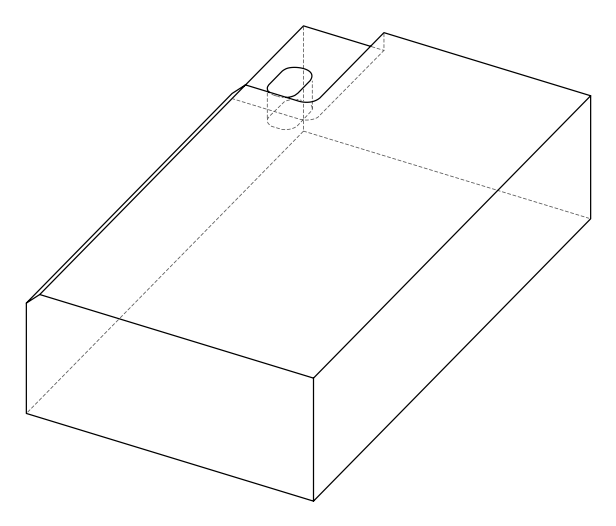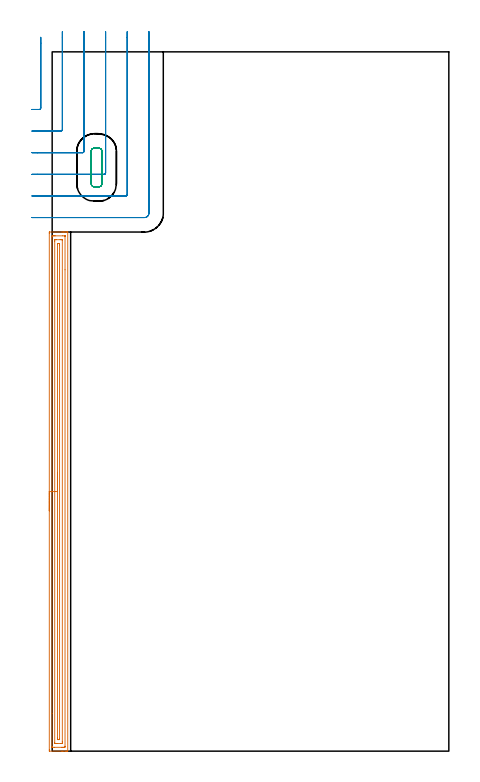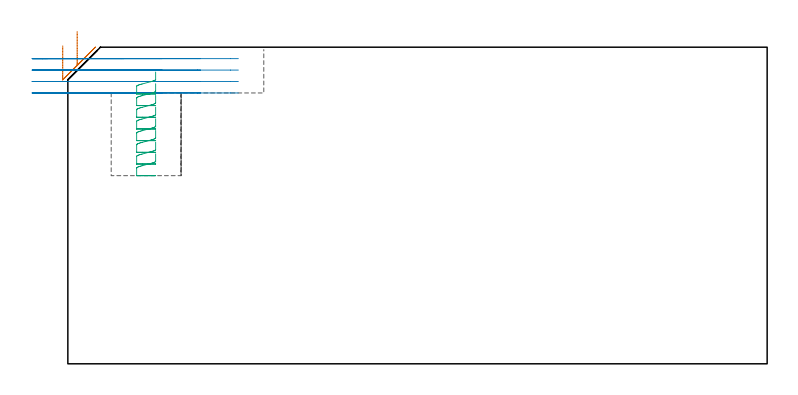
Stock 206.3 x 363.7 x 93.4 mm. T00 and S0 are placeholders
(PLAN: 3 operations, 1 tool changes, 15.8 min)
(1 AREA_MILL | FG_CHAMFER_SURFACE | UGT0205_001 | 8.84 min | 12706 mm3)
(2 MILL_CORNER_NOTCH_RECTANGULAR | CORNER_NOTCH_RECTANGULAR | UGT0201_133 | Follow Part, ap 3.75, ae 75% | 5.37 min | 72571 mm3)
(3 MILL_RECTANGULAR_POCKET | POCKET_RECTANGULAR_STRAIGHT | UGT0201_133 | Follow Part, ap 3.75, ae 75% | 1.6 min | 15873 mm3)
(TOOL UGT0205_001 | Chamfer Mill 20 x 3 x 45 deg. | D20 FL50 Z2)
(TOOL UGT0201_133 | Carbide End Mill 15.0 | D15 FL30 Z4)
(OP 1 AREA_MILL)
G17 G21 G94 G90
T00 M6
G54
G17 G0 G90 X-1.5 Y125. S1061 M3
G43 Z103.4 H0
Z93.8
G94 G1 Y125.038 Z92.928 F250.
Y125.152 Z92.064
Y125.341 Z91.212
Y125.603 Z90.38
Y125.937 Z89.574
Y126.34 Z88.8
Y126.808 Z88.064
Y127.34 Z87.372
Y127.929 Z86.729
Y128.572 Z86.14
Y129.264 Z85.608
Y130. Z85.14
Y130.774 Z84.737
Y131.58 Z84.403
Y132.412 Z84.141
Y133.264 Z83.952
Y134.128 Z83.838
Y135. Z83.8
Y269.388
X-1.495 Y269.871 Z83.803
X-1.492 Y269.99 Z83.806
X-1.368 Y270. Z83.929
X5.057 Z90.351
X5.609 Z90.906
X5.935 Z91.231
X6.487 Z91.783
X6.813 Z92.108
X7.466 Z92.765
X7.797 Z93.096
X7.951 Y269.997 Z93.243
X8.098 Y269.99 Z93.389
X8.1 Y269.834 Z93.4
Y0.166
X8.098 Y0.01 Z93.389
X7.951 Y0.003 Z93.243
X7.797 Y0. Z93.096
X7.466 Z92.765
X6.813 Z92.108
X5.609 Z90.906
X5.057 Z90.351
X-1.31 Z83.987
X-1.369 Y0.001 Z83.928
X-1.492 Y0.01 Z83.806
X-1.499 Y0.133 Z83.799
X-1.5 Y0.612 Z83.8
Y135.
X-0.086 Z85.214
X-0.085 Y267.471 Z85.215
X-0.084 Y267.602 Z85.216
X-0.079 Y267.974 Z85.221
X0.281 Y267.992 Z85.581
X0.665 Y267.997 Z85.965
X1.152 Y268. Z86.452
X1.543 Z86.843
X5.543 Z90.843
X6.422 Z91.722
X6.609 Y267.998 Z91.909
X6.639 Y267.995 Z91.939
X6.67 Y267.99 Z91.97
X6.679 Y267.981 Z91.979
X6.68 Y267.958 Z91.98
X6.685 Y267.733 Z91.985
X6.686 Y250.367 Z91.986
X6.685 Y2.529 Z91.985
X6.684 Y2.398 Z91.984
X6.679 Y2.026 Z91.979
X6.319 Y2.008 Z91.619
X5.935 Y2.003 Z91.235
X5.448 Y2. Z90.748
X5.057 Z90.357
X1.057 Z86.357
X0.178 Z85.478
X-0.009 Y2.002 Z85.291
X-0.039 Y2.004 Z85.261
X-0.07 Y2.01 Z85.23
X-0.079 Y2.019 Z85.221
X-0.081 Y2.042 Z85.219
X-0.085 Y2.268 Z85.215
X-0.086 Y19.641 Z85.214
Y135.
X1.328 Z86.628
X1.329 Y265.141 Z86.629
X1.33 Y265.816 Z86.63
X1.333 Y265.925 Z86.633
X1.335 Y265.977 Z86.635
X1.341 Y265.991 Z86.641
X1.367 Y265.996 Z86.667
X1.543 Y265.998 Z86.843
X2.241 Y266. Z87.541
X4.178 Z89.478
X4.877 Y265.999 Z90.177
X5.057 Y265.995 Z90.357
X5.237 Y265.99 Z90.537
X5.265 Y265.978 Z90.565
X5.267 Y265.946 Z90.567
X5.27 Y265.889 Z90.57
X5.271 Y265.816 Z90.571
Y265.598
Y4.859
X5.27 Y4.184 Z90.57
X5.267 Y4.075 Z90.567
X5.265 Y4.023 Z90.565
X5.259 Y4.009 Z90.559
X5.233 Y4.004 Z90.533
X5.057 Y4.002 Z90.357
X4.359 Y4. Z89.659
X2.422 Z87.722
X1.723 Y4.001 Z87.023
X1.543 Y4.005 Z86.843
X1.363 Y4.01 Z86.663
X1.335 Y4.022 Z86.635
X1.332 Y4.054 Z86.632
X1.33 Y4.111 Z86.63
X1.329 Y4.184 Z86.629
X1.328 Y4.402 Z86.628
Y135.
X2.743 Z88.043
Y263.703
X2.745 Y263.892 Z88.045
X2.748 Y263.96 Z88.048
X2.75 Y263.99 Z88.05
X2.77 Y263.992 Z88.07
X2.876 Y263.996 Z88.176
X3.3 Y264. Z88.6
X3.33 Z88.63
X3.724 Y263.997 Z89.024
X3.823 Y263.993 Z89.123
X3.844 Y263.99 Z89.144
X3.851 Y263.981 Z89.151
X3.853 Y263.947 Z89.153
X3.855 Y263.866 Z89.155
X3.857 Y263.464 Z89.157
Y263.137
Y6.297
X3.855 Y6.108 Z89.155
X3.852 Y6.04 Z89.152
X3.85 Y6.01 Z89.15
X3.83 Y6.008 Z89.13
X3.724 Y6.004 Z89.024
X3.3 Y6. Z88.6
X3.27 Z88.57
X2.876 Y6.003 Z88.176
X2.777 Y6.007 Z88.077
X2.755 Y6.01 Z88.055
X2.749 Y6.019 Z88.049
X2.747 Y6.053 Z88.047
X2.745 Y6.134 Z88.045
X2.743 Y6.536 Z88.043
Y6.863
Y135.
Y135.872 Z88.081
Y136.736 Z88.195
Y137.588 Z88.383
Y138.42 Z88.646
Y139.226 Z88.98
Y140. Z89.382
Y140.736 Z89.851
Y141.428 Z90.382
Y142.071 Z90.972
Y142.66 Z91.615
Y143.192 Z92.307
Y143.66 Z93.043
Y144.063 Z93.816
Y144.397 Z94.622
Y144.659 Z95.454
Y144.848 Z96.306
Y144.962 Z97.171
Y145. Z98.043
G0 Z103.4
M5
M2
(OP 2 MILL_CORNER_NOTCH_RECTANGULAR)
G17 G21 G94 G90
T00 M6
G54
G17 G0 G90 X-10.5 Y333.75 S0 M3
G43 Z103.4 H0
Z90.025
G94 G1 X-7.5 F250.
X-6.695 F500.
G3 X-5.95 Y334.495 R0.75
G1 Y368.266
Y371.266 F250.
G0 Z103.4
X-10.5 Y322.5
Z90.025
G1 X-7.5
X4.555 F500.
G3 X5.3 Y323.245 R0.75
G1 Y371.2
Y374.2 F250.
G0 Z103.4
X-10.5 Y311.25
Z90.025
G1 X-7.5
X15.804 F500.
G3 X16.55 Y311.996 R0.75
G1 Y371.2
Y374.2 F250.
G0 Z103.4
X-10.5 Y300.
Z90.025
G1 X-7.5
X27.054 F500.
G3 X27.8 Y300.746 R0.75
G1 Y371.2
Y374.2 F250.
G0 Z103.4
X-10.5 Y288.75
Z90.025
G1 X-7.5
X38.304 F500.
G3 X39.05 Y289.496 R0.75
G1 Y371.2
Y374.2 F250.
G0 Z103.4
X-10.499 Y277.5
Z90.025
G1 X-7.499
X48. F500.
G3 X50.3 Y279.8 R2.3
G1 Y371.2
Y374.2 F250.
G0 Z103.4
X-10.5 Y333.75
Z86.65
G1 X-7.5
X-6.695 F500.
G3 X-5.95 Y334.495 R0.75
G1 Y368.266
Y371.266 F250.
G0 Z103.4
X-10.5 Y322.5
Z86.65
G1 X-7.5
X4.555 F500.
G3 X5.3 Y323.245 R0.75
G1 Y371.2
Y374.2 F250.
G0 Z103.4
X-10.5 Y311.25
Z86.65
G1 X-7.5
X15.804 F500.
G3 X16.55 Y311.996 R0.75
G1 Y371.2
Y374.2 F250.
G0 Z103.4
X-10.5 Y300.
Z86.65
G1 X-7.5
X27.054 F500.
G3 X27.8 Y300.746 R0.75
G1 Y371.2
Y374.2 F250.
G0 Z103.4
X-10.5 Y288.75
Z86.65
G1 X-7.5
X38.304 F500.
G3 X39.05 Y289.496 R0.75
G1 Y371.2
Y374.2 F250.
G0 Z103.4
X-10.5 Y277.5
Z86.65
G1 X-7.5
X48. F500.
G3 X50.3 Y279.8 R2.3
G1 Y371.2
Y374.2 F250.
G0 Z103.4
X-10.5 Y333.75
Z83.275
G1 X-7.5
X-6.695 F500.
G3 X-5.95 Y334.495 R0.75
G1 Y368.266
Y371.266 F250.
G0 Z103.4
X-10.5 Y322.5
Z83.275
G1 X-7.5
X4.555 F500.
G3 X5.3 Y323.245 R0.75
G1 Y371.2
Y374.2 F250.
G0 Z103.4
X-10.5 Y311.25
Z83.275
G1 X-7.5
X15.804 F500.
G3 X16.55 Y311.996 R0.75
G1 Y371.2
Y374.2 F250.
G0 Z103.4
X-10.5 Y300.
Z83.275
G1 X-7.5
X27.054 F500.
G3 X27.8 Y300.746 R0.75
G1 Y371.2
Y374.2 F250.
G0 Z103.4
X-10.5 Y288.75
Z83.275
G1 X-7.5
X38.304 F500.
G3 X39.05 Y289.496 R0.75
G1 Y371.2
Y374.2 F250.
G0 Z103.4
X-10.5 Y277.5
Z83.275
G1 X-7.5
X48. F500.
G3 X50.3 Y279.8 R2.3
G1 Y371.2
Y374.2 F250.
G0 Z103.4
X-10.5 Y333.75
Z79.9
G1 X-7.5
X-6.695 F500.
G3 X-5.95 Y334.495 R0.75
G1 Y368.266
Y371.266 F250.
G0 Z103.4
X-10.5 Y322.5
Z79.9
G1 X-7.5
X4.555 F500.
G3 X5.3 Y323.245 R0.75
G1 Y371.2
Y374.2 F250.
G0 Z103.4
X-10.5 Y311.25
Z79.9
G1 X-7.5
X15.804 F500.
G3 X16.55 Y311.996 R0.75
G1 Y371.2
Y374.2 F250.
G0 Z103.4
X-10.5 Y300.
Z79.9
G1 X-7.5
X27.054 F500.
G3 X27.8 Y300.746 R0.75
G1 Y371.2
Y374.2 F250.
G0 Z103.4
X-10.5 Y288.75
Z79.9
G1 X-7.5
X38.304 F500.
G3 X39.05 Y289.496 R0.75
G1 Y371.2
Y374.2 F250.
G0 Z103.4
X-10.5 Y277.5
Z79.9
G1 X-7.5
X48. F500.
G3 X50.3 Y279.8 R2.3
G1 Y371.2
Y374.2 F250.
G0 Z103.4
M5
M2
(OP 3 MILL_RECTANGULAR_POCKET)
G17 G21 G94 G90
T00 M6
G54
G17 G0 G90 X25.9 Y303.743 S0 M3
G43 Z103.4 H0
Z86.064
G94 G1 Y311.9 Z83.878 F250.
Y312.03 Z83.843
X25.839 Y312.37 Z83.751
X25.711 Y312.69 Z83.658
X25.521 Y312.978 Z83.566
X25.278 Y313.221 Z83.473
X24.99 Y313.411 Z83.381
X24.67 Y313.539 Z83.289
X24.33 Y313.6 Z83.196
X21.87 Z82.537
X21.53 Y313.539 Z82.445
X21.21 Y313.411 Z82.352
X20.922 Y313.221 Z82.26
X20.679 Y312.978 Z82.168
X20.489 Y312.69 Z82.075
X20.361 Y312.37 Z81.983
X20.3 Y312.03 Z81.89
Y311.9 Z81.855
Y303.55 Z79.618
Y295.2 F500.
G3 X22. Y293.5 R1.7
G1 X24.2
G3 X25.9 Y295.2 R1.7
G1 Y311.9
G3 X24.2 Y313.6 R1.7
G1 X22.
G3 X20.3 Y311.9 R1.7
G1 Y303.55
Y302.55
G0 X25.9 Y303.743 Z82.618
G1 Y311.9 Z80.432 F250.
Y312.03 Z80.397
X25.839 Y312.37 Z80.305
X25.711 Y312.69 Z80.213
X25.521 Y312.978 Z80.12
X25.278 Y313.221 Z80.028
X24.99 Y313.411 Z79.936
X24.67 Y313.539 Z79.843
X24.33 Y313.6 Z79.751
X21.87 Z79.092
X21.53 Y313.539 Z78.999
X21.21 Y313.411 Z78.907
X20.922 Y313.221 Z78.814
X20.679 Y312.978 Z78.722
X20.489 Y312.69 Z78.63
X20.361 Y312.37 Z78.537
X20.3 Y312.03 Z78.445
Y311.9 Z78.41
Y303.55 Z76.173
Y295.2 F500.
G3 X22. Y293.5 R1.7
G1 X24.2
G3 X25.9 Y295.2 R1.7
G1 Y311.9
G3 X24.2 Y313.6 R1.7
G1 X22.
G3 X20.3 Y311.9 R1.7
G1 Y303.55
Y302.55
G0 X25.9 Y303.743 Z79.173
G1 Y311.9 Z76.987 F250.
Y312.03 Z76.952
X25.839 Y312.37 Z76.86
X25.711 Y312.69 Z76.767
X25.521 Y312.978 Z76.675
X25.278 Y313.221 Z76.583
X24.99 Y313.411 Z76.49
X24.67 Y313.539 Z76.398
X24.33 Y313.6 Z76.306
X21.87 Z75.646
X21.53 Y313.539 Z75.554
X21.21 Y313.411 Z75.461
X20.922 Y313.221 Z75.369
X20.679 Y312.978 Z75.277
X20.489 Y312.69 Z75.184
X20.361 Y312.37 Z75.092
X20.3 Y312.03 Z75.
Y311.9 Z74.965
Y303.55 Z72.727
Y295.2 F500.
G3 X22. Y293.5 R1.7
G1 X24.2
G3 X25.9 Y295.2 R1.7
G1 Y311.9
G3 X24.2 Y313.6 R1.7
G1 X22.
G3 X20.3 Y311.9 R1.7
G1 Y303.55
Y302.55
G0 X25.9 Y303.743 Z75.727
G1 Y311.9 Z73.542 F250.
Y312.03 Z73.507
X25.839 Y312.37 Z73.414
X25.711 Y312.69 Z73.322
X25.521 Y312.978 Z73.23
X25.278 Y313.221 Z73.137
X24.99 Y313.411 Z73.045
X24.67 Y313.539 Z72.952
X24.33 Y313.6 Z72.86
X21.87 Z72.201
X21.53 Y313.539 Z72.108
X21.21 Y313.411 Z72.016
X20.922 Y313.221 Z71.924
X20.679 Y312.978 Z71.831
X20.489 Y312.69 Z71.739
X20.361 Y312.37 Z71.646
X20.3 Y312.03 Z71.554
Y311.9 Z71.519
Y303.55 Z69.282
Y295.2 F500.
G3 X22. Y293.5 R1.7
G1 X24.2
G3 X25.9 Y295.2 R1.7
G1 Y311.9
G3 X24.2 Y313.6 R1.7
G1 X22.
G3 X20.3 Y311.9 R1.7
G1 Y303.55
Y302.55
G0 X25.9 Y303.743 Z72.282
G1 Y311.9 Z70.096 F250.
Y312.03 Z70.061
X25.839 Y312.37 Z69.969
X25.711 Y312.69 Z69.876
X25.521 Y312.978 Z69.784
X25.278 Y313.221 Z69.692
X24.99 Y313.411 Z69.599
X24.67 Y313.539 Z69.507
X24.33 Y313.6 Z69.415
X21.87 Z68.755
X21.53 Y313.539 Z68.663
X21.21 Y313.411 Z68.57
X20.922 Y313.221 Z68.478
X20.679 Y312.978 Z68.386
X20.489 Y312.69 Z68.293
X20.361 Y312.37 Z68.201
X20.3 Y312.03 Z68.109
Y311.9 Z68.074
Y303.55 Z65.836
Y295.2 F500.
G3 X22. Y293.5 R1.7
G1 X24.2
G3 X25.9 Y295.2 R1.7
G1 Y311.9
G3 X24.2 Y313.6 R1.7
G1 X22.
G3 X20.3 Y311.9 R1.7
G1 Y303.55
Y302.55
G0 X25.9 Y303.743 Z68.836
G1 Y311.9 Z66.651 F250.
Y312.03 Z66.616
X25.839 Y312.37 Z66.523
X25.711 Y312.69 Z66.431
X25.521 Y312.978 Z66.339
X25.278 Y313.221 Z66.246
X24.99 Y313.411 Z66.154
X24.67 Y313.539 Z66.062
X24.33 Y313.6 Z65.969
X21.87 Z65.31
X21.53 Y313.539 Z65.217
X21.21 Y313.411 Z65.125
X20.922 Y313.221 Z65.033
X20.679 Y312.978 Z64.94
X20.489 Y312.69 Z64.848
X20.361 Y312.37 Z64.756
X20.3 Y312.03 Z64.663
Y311.9 Z64.628
Y303.55 Z62.391
Y295.2 F500.
G3 X22. Y293.5 R1.7
G1 X24.2
G3 X25.9 Y295.2 R1.7
G1 Y311.9
G3 X24.2 Y313.6 R1.7
G1 X22.
G3 X20.3 Y311.9 R1.7
G1 Y303.55
Y302.55
G0 X25.9 Y303.743 Z65.391
G1 Y311.9 Z63.205 F250.
Y312.03 Z63.17
X25.839 Y312.37 Z63.078
X25.711 Y312.69 Z62.986
X25.521 Y312.978 Z62.893
X25.278 Y313.221 Z62.801
X24.99 Y313.411 Z62.708
X24.67 Y313.539 Z62.616
X24.33 Y313.6 Z62.524
X21.87 Z61.864
X21.53 Y313.539 Z61.772
X21.21 Y313.411 Z61.68
X20.922 Y313.221 Z61.587
X20.679 Y312.978 Z61.495
X20.489 Y312.69 Z61.403
X20.361 Y312.37 Z61.31
X20.3 Y312.03 Z61.218
Y311.9 Z61.183
Y303.55 Z58.945
Y295.2 F500.
G3 X22. Y293.5 R1.7
G1 X24.2
G3 X25.9 Y295.2 R1.7
G1 Y311.9
G3 X24.2 Y313.6 R1.7
G1 X22.
G3 X20.3 Y311.9 R1.7
G1 Y303.55
Y302.55
G0 X25.9 Y303.743 Z61.945
G1 Y311.9 Z59.76 F250.
Y312.03 Z59.725
X25.839 Y312.37 Z59.632
X25.711 Y312.69 Z59.54
X25.521 Y312.978 Z59.448
X25.278 Y313.221 Z59.355
X24.99 Y313.411 Z59.263
X24.67 Y313.539 Z59.171
X24.33 Y313.6 Z59.078
X21.87 Z58.419
X21.53 Y313.539 Z58.327
X21.21 Y313.411 Z58.234
X20.922 Y313.221 Z58.142
X20.679 Y312.978 Z58.049
X20.489 Y312.69 Z57.957
X20.361 Y312.37 Z57.865
X20.3 Y312.03 Z57.772
Y311.9 Z57.737
Y303.55 Z55.5
Y295.2 F500.
G3 X22. Y293.5 R1.7
G1 X24.2
G3 X25.9 Y295.2 R1.7
G1 Y311.9
G3 X24.2 Y313.6 R1.7
G1 X22.
G3 X20.3 Y311.9 R1.7
G1 Y303.55
Y302.55
G0 Z103.4
M5
M2
